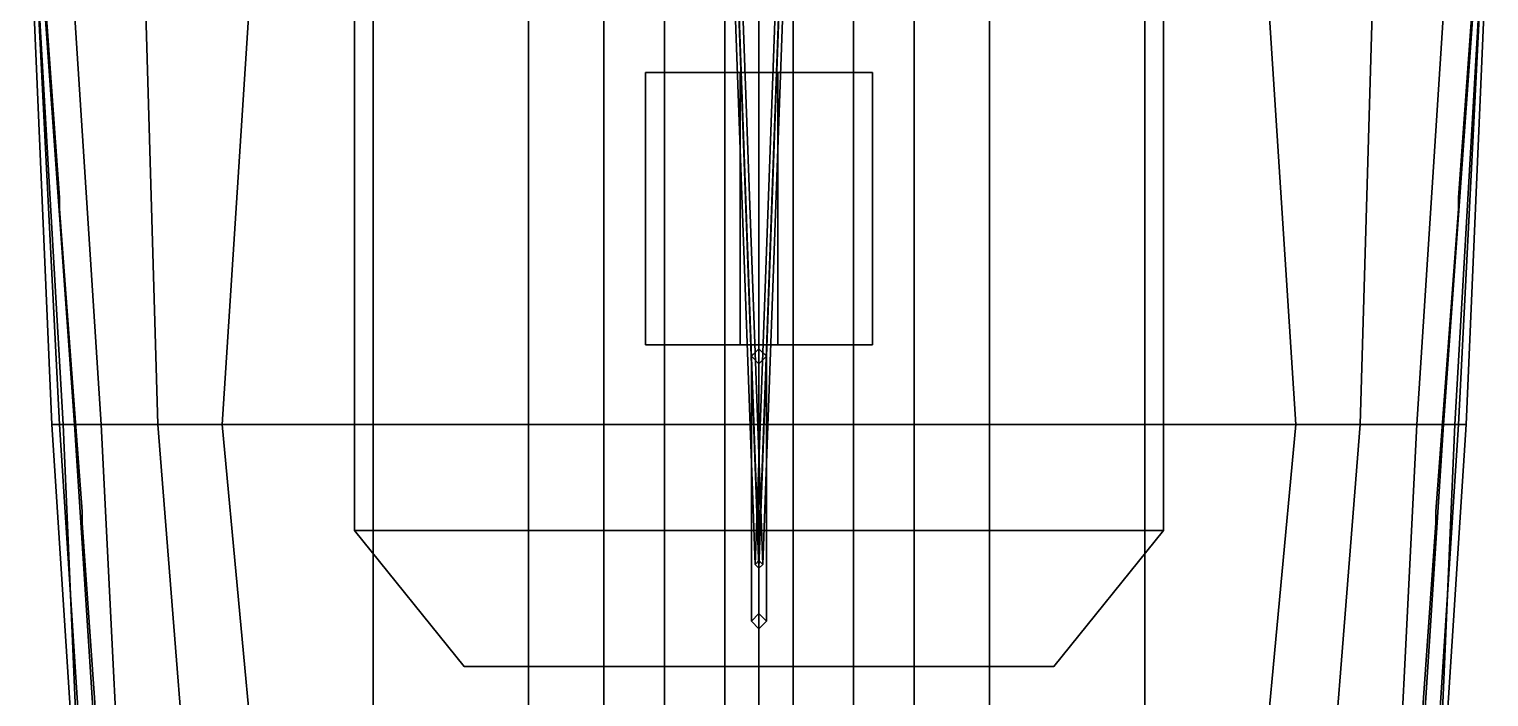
# Model space of a CAD drawing. Header units: millimetres. Extents: x -2.2 to 3, y -14 to 32.7.
# Drawn here: x -1.93 to 1.93, y -10.59 to -8.826 of the extents above; entities that cross this region are included whole.
import ezdxf

# ---------------------------------------------------------------- set-up
doc = ezdxf.new("R2010")
doc.units = ezdxf.units.MM
doc.layers.add('railings', color=6, linetype='Continuous')
doc.layers.add('superstructure', color=3, linetype='Continuous')

msp = doc.modelspace()

# ---------------------------------------------------------------- linework, layer by layer
for points in [[(0, -10.23, 3.55), (-0.01, -10.24, 3.56), (-0.46, 2.2, 5.81), (-0.45, 2.21, 5.8)], [(0.01, -10.24, 3.56), (0, -10.23, 3.55), (-0.45, 2.21, 5.8), (-0.44, 2.2, 5.81)], [(0, -10.23, 3.55), (-0.01, -10.24, 3.56), (0.44, 2.2, 5.81), (0.45, 2.21, 5.8)], [(0.01, -10.24, 3.56), (0, -10.23, 3.55), (0.45, 2.21, 5.8), (0.46, 2.2, 5.81)], [(-0.01, -10.24, 3.56), (0, -10.25, 3.57), (-0.45, 2.19, 5.82), (-0.46, 2.2, 5.81)], [(0, -10.25, 3.57), (0.01, -10.24, 3.56), (-0.44, 2.2, 5.81), (-0.45, 2.19, 5.82)], [(-0.01, -10.24, 3.56), (0, -10.25, 3.57), (0.45, 2.19, 5.82), (0.44, 2.2, 5.81)], [(0, -10.25, 3.57), (0.01, -10.24, 3.56), (0.46, 2.2, 5.81), (0.45, 2.19, 5.82)], [(-1.93, -8.48, 0.59), (-1.92, -8.48, 0.18), (-1.84, -9.87, 0.18), (-1.87, -9.87, 0.59)], [(-1.92, -8.48, 1), (-1.93, -8.48, 0.59), (-1.87, -9.87, 0.59), (-1.85, -9.87, 1)], [(-1.92, -8.48, 0.18), (-1.83, -8.48, -0.03), (-1.74, -9.87, -0.03), (-1.84, -9.87, 0.18)], [(-1.91, -8.48, 1.59), (-1.92, -8.48, 1), (-1.85, -9.87, 1), (-1.81, -9.87, 1.59)], [(1.91, -8.48, 1.59), (-1.91, -8.48, 1.59), (-1.81, -9.87, 1.59), (1.81, -9.87, 1.59)], [(-1.83, -8.48, -0.03), (-1.63, -8.48, -0.23), (-1.59, -9.87, -0.16), (-1.74, -9.87, -0.03)], [(-1.63, -8.48, -0.23), (-1.33, -8.48, -0.33), (-1.42, -9.87, -0.24), (-1.59, -9.87, -0.16)], [(-1.33, -8.48, -0.33), (-1.02, -8.48, -0.39), (-1.02, -9.87, -0.31), (-1.42, -9.87, -0.24)], [(-1.02, -8.48, -0.39), (-0.61, -8.48, -0.45), (-0.61, -9.87, -0.35), (-1.02, -9.87, -0.31)], [(-0.61, -8.48, -0.45), (-0.41, -8.48, -0.48), (-0.41, -9.87, -0.39), (-0.61, -9.87, -0.35)], [(-0.41, -8.48, -0.48), (-0.25, -8.48, -0.51), (-0.25, -9.87, -0.43), (-0.41, -9.87, -0.39)], [(-0.25, -8.48, -0.51), (-0.09, -8.48, -0.55), (-0.09, -9.87, -0.47), (-0.25, -9.87, -0.43)], [(-0.09, -8.48, -0.55), (0, -8.48, -0.55), (0, -9.87, -0.48), (-0.09, -9.87, -0.47)], [(0.09, -9.87, -0.47), (0, -9.87, -0.48), (0, -8.48, -0.55), (0.09, -8.48, -0.55)], [(0.25, -9.87, -0.43), (0.09, -9.87, -0.47), (0.09, -8.48, -0.55), (0.25, -8.48, -0.51)], [(0.41, -9.87, -0.39), (0.25, -9.87, -0.43), (0.25, -8.48, -0.51), (0.41, -8.48, -0.48)], [(0.61, -9.87, -0.35), (0.41, -9.87, -0.39), (0.41, -8.48, -0.48), (0.61, -8.48, -0.45)], [(1.02, -9.87, -0.31), (0.61, -9.87, -0.35), (0.61, -8.48, -0.45), (1.02, -8.48, -0.39)], [(1.42, -9.87, -0.24), (1.02, -9.87, -0.31), (1.02, -8.48, -0.39), (1.33, -8.48, -0.33)], [(1.59, -9.87, -0.16), (1.42, -9.87, -0.24), (1.33, -8.48, -0.33), (1.63, -8.48, -0.23)], [(1.74, -9.87, -0.03), (1.59, -9.87, -0.16), (1.63, -8.48, -0.23), (1.83, -8.48, -0.03)], [(1.84, -9.87, 0.18), (1.74, -9.87, -0.03), (1.83, -8.48, -0.03), (1.92, -8.48, 0.18)], [(1.81, -9.87, 1.59), (1.85, -9.87, 1), (1.92, -8.48, 1), (1.91, -8.48, 1.59)], [(1.87, -9.87, 0.59), (1.84, -9.87, 0.18), (1.92, -8.48, 0.18), (1.93, -8.48, 0.59)], [(1.85, -9.87, 1), (1.87, -9.87, 0.59), (1.93, -8.48, 0.59), (1.92, -8.48, 1)], [(0, -9.67, 1.91), (-0.02, -9.69, 1.91), (-0.02, -10.39, 3.97), (0, -10.37, 3.97)], [(0.02, -9.69, 1.91), (0, -9.67, 1.91), (0, -10.37, 3.97), (0.02, -10.39, 3.97)], [(-0.02, -9.69, 1.91), (0, -9.71, 1.91), (0, -10.41, 3.97), (-0.02, -10.39, 3.97)], [(0, -9.71, 1.91), (0.02, -9.69, 1.91), (0.02, -10.39, 3.97), (0, -10.41, 3.97)], [(-1.87, -9.87, 0.59), (-1.84, -9.87, 0.18), (-1.78, -11.26, 0.22), (-1.78, -11.26, 0.59)], [(-1.85, -9.87, 1), (-1.87, -9.87, 0.59), (-1.78, -11.26, 0.59), (-1.76, -11.26, 1)], [(-1.81, -9.87, 1.59), (-1.85, -9.87, 1), (-1.76, -11.26, 1), (-1.72, -11.26, 1.59)], [(-1.84, -9.87, 0.18), (-1.74, -9.87, -0.03), (-1.67, -11.26, 0.02), (-1.78, -11.26, 0.22)], [(1.81, -9.87, 1.59), (-1.81, -9.87, 1.59), (-1.72, -11.26, 1.59), (1.72, -11.26, 1.59)], [(-1.74, -9.87, -0.03), (-1.59, -9.87, -0.16), (-1.48, -11.26, -0.13), (-1.67, -11.26, 0.02)], [(-1.59, -9.87, -0.16), (-1.42, -9.87, -0.24), (-1.29, -11.26, -0.18), (-1.48, -11.26, -0.13)], [(-1.42, -9.87, -0.24), (-1.02, -9.87, -0.31), (-1.02, -11.26, -0.23), (-1.29, -11.26, -0.18)], [(-1.02, -9.87, -0.31), (-0.61, -9.87, -0.35), (-0.61, -11.26, -0.27), (-1.02, -11.26, -0.23)], [(-0.61, -9.87, -0.35), (-0.41, -9.87, -0.39), (-0.41, -11.26, -0.3), (-0.61, -11.26, -0.27)], [(-0.41, -9.87, -0.39), (-0.25, -9.87, -0.43), (-0.25, -11.26, -0.33), (-0.41, -11.26, -0.3)], [(-0.25, -9.87, -0.43), (-0.09, -9.87, -0.47), (-0.09, -11.26, -0.35), (-0.25, -11.26, -0.33)], [(-0.09, -9.87, -0.47), (0, -9.87, -0.48), (0, -11.26, -0.36), (-0.09, -11.26, -0.35)], [(0.09, -11.26, -0.35), (0, -11.26, -0.36), (0, -9.87, -0.48), (0.09, -9.87, -0.47)], [(0.25, -11.26, -0.33), (0.09, -11.26, -0.35), (0.09, -9.87, -0.47), (0.25, -9.87, -0.43)], [(0.41, -11.26, -0.3), (0.25, -11.26, -0.33), (0.25, -9.87, -0.43), (0.41, -9.87, -0.39)], [(0.61, -11.26, -0.27), (0.41, -11.26, -0.3), (0.41, -9.87, -0.39), (0.61, -9.87, -0.35)], [(1.02, -11.26, -0.23), (0.61, -11.26, -0.27), (0.61, -9.87, -0.35), (1.02, -9.87, -0.31)], [(1.29, -11.26, -0.18), (1.02, -11.26, -0.23), (1.02, -9.87, -0.31), (1.42, -9.87, -0.24)], [(1.48, -11.26, -0.13), (1.29, -11.26, -0.18), (1.42, -9.87, -0.24), (1.59, -9.87, -0.16)], [(1.67, -11.26, 0.02), (1.48, -11.26, -0.13), (1.59, -9.87, -0.16), (1.74, -9.87, -0.03)], [(1.78, -11.26, 0.22), (1.67, -11.26, 0.02), (1.74, -9.87, -0.03), (1.84, -9.87, 0.18)], [(1.72, -11.26, 1.59), (1.76, -11.26, 1), (1.85, -9.87, 1), (1.81, -9.87, 1.59)], [(1.76, -11.26, 1), (1.78, -11.26, 0.59), (1.87, -9.87, 0.59), (1.85, -9.87, 1)], [(1.78, -11.26, 0.59), (1.78, -11.26, 0.22), (1.84, -9.87, 0.18), (1.87, -9.87, 0.59)], [(0, -10.37, 3.97), (-0.02, -10.39, 3.97), (0, -10.41, 3.97), (0.02, -10.39, 3.97)]]:
    msp.add_3dface(points)
at = {"layer": 'railings'}
for points in [[(-1.85, -9.27, 2.29), (-1.85, -9.27, 2.26), (-1.91, -8.44, 2.27), (-1.91, -8.44, 2.3)], [(-1.91, -8.44, 2.3), (-1.91, -8.44, 2.27), (-1.85, -9.27, 2.26), (-1.85, -9.27, 2.29)], [(1.85, -9.27, 2.29), (1.85, -9.27, 2.26), (1.91, -8.44, 2.27), (1.91, -8.44, 2.3)], [(1.91, -8.44, 2.3), (1.91, -8.44, 2.27), (1.85, -9.27, 2.26), (1.85, -9.27, 2.29)], [(-1.85, -9.27, 1.59), (-1.85, -9.3, 1.59), (-1.85, -9.3, 2.29), (-1.85, -9.27, 2.29)], [(-1.85, -9.27, 2.29), (-1.85, -9.3, 2.29), (-1.85, -9.3, 1.59), (-1.85, -9.27, 1.59)], [(-1.85, -9.3, 2.29), (-1.85, -9.3, 2.26), (-1.79, -10.1, 2.26), (-1.79, -10.1, 2.29)], [(-1.79, -10.1, 2.29), (-1.79, -10.1, 2.26), (-1.85, -9.3, 2.26), (-1.85, -9.3, 2.29)], [(1.85, -9.3, 2.29), (1.85, -9.3, 2.26), (1.79, -10.1, 2.26), (1.79, -10.1, 2.29)], [(1.79, -10.1, 2.29), (1.79, -10.1, 2.26), (1.85, -9.3, 2.26), (1.85, -9.3, 2.29)], [(1.85, -9.27, 1.59), (1.85, -9.3, 1.59), (1.85, -9.3, 2.29), (1.85, -9.27, 2.29)], [(1.85, -9.27, 2.29), (1.85, -9.3, 2.29), (1.85, -9.3, 1.59), (1.85, -9.27, 1.59)], [(-1.79, -10.1, 2.29), (-1.79, -10.13, 2.29), (-1.79, -10.13, 1.59), (-1.79, -10.1, 1.59)], [(-1.79, -10.1, 1.59), (-1.79, -10.13, 1.59), (-1.79, -10.13, 2.29), (-1.79, -10.1, 2.29)], [(1.79, -10.1, 2.29), (1.79, -10.13, 2.29), (1.79, -10.13, 1.59), (1.79, -10.1, 1.59)], [(1.79, -10.1, 1.59), (1.79, -10.13, 1.59), (1.79, -10.13, 2.29), (1.79, -10.1, 2.29)], [(-1.73, -10.98, 2.27), (-1.73, -10.98, 2.24), (-1.79, -10.13, 2.26), (-1.79, -10.13, 2.29)], [(-1.79, -10.13, 2.29), (-1.79, -10.13, 2.26), (-1.73, -10.98, 2.24), (-1.73, -10.98, 2.27)], [(1.73, -10.98, 2.27), (1.73, -10.98, 2.24), (1.79, -10.13, 2.26), (1.79, -10.13, 2.29)], [(1.79, -10.13, 2.29), (1.79, -10.13, 2.26), (1.73, -10.98, 2.24), (1.73, -10.98, 2.27)]]:
    msp.add_3dface(points, dxfattribs=at)
at = {"layer": 'superstructure'}
for points in [[(-1.07, -5.72, 1.94), (-1.07, -10.15, 1.91), (1.07, -10.15, 1.91), (1.07, -5.72, 1.94)], [(-1.07, -5.72, 1.59), (-1.07, -10.15, 1.59), (-1.07, -10.15, 1.91), (-1.07, -5.72, 1.94)], [(1.07, -10.15, 1.91), (1.07, -10.15, 1.59), (1.07, -5.72, 1.59), (1.07, -5.72, 1.94)], [(-0.3, -8.94, 2.06), (-0.3, -9.66, 2.06), (-0.05, -9.66, 2.16), (-0.05, -8.94, 2.16)], [(-0.3, -9.66, 2.06), (-0.3, -8.94, 2.06), (-0.3, -8.94, 1.91), (-0.3, -9.66, 1.91)], [(0.05, -8.94, 2.16), (0.3, -8.94, 2.06), (-0.3, -8.94, 2.06), (-0.05, -8.94, 2.16)], [(-0.3, -8.94, 1.91), (-0.3, -8.94, 2.06), (0.3, -8.94, 2.06), (0.3, -8.94, 1.91)], [(-0.05, -8.94, 2.16), (-0.05, -9.66, 2.16), (0.05, -9.66, 2.16), (0.05, -8.94, 2.16)], [(0.05, -9.66, 2.16), (0.3, -9.66, 2.06), (0.3, -8.94, 2.06), (0.05, -8.94, 2.16)], [(0.3, -8.94, 1.91), (0.3, -8.94, 2.06), (0.3, -9.66, 2.06), (0.3, -9.66, 1.91)], [(-0.05, -9.66, 2.16), (-0.3, -9.66, 2.06), (0.3, -9.66, 2.06), (0.05, -9.66, 2.16)], [(0.3, -9.66, 1.91), (0.3, -9.66, 2.06), (-0.3, -9.66, 2.06), (-0.3, -9.66, 1.91)], [(-1.07, -10.15, 1.59), (-0.78, -10.51, 1.59), (-0.78, -10.51, 1.78), (-1.07, -10.15, 1.91)], [(-1.07, -10.15, 1.91), (-0.78, -10.51, 1.78), (0.78, -10.51, 1.78), (1.07, -10.15, 1.91)], [(0.78, -10.51, 1.78), (0.78, -10.51, 1.59), (1.07, -10.15, 1.59), (1.07, -10.15, 1.91)], [(-0.78, -10.51, 1.78), (-0.78, -10.51, 1.59), (0.78, -10.51, 1.59), (0.78, -10.51, 1.78)]]:
    msp.add_3dface(points, dxfattribs=at)

doc.saveas('drawing.dxf')
